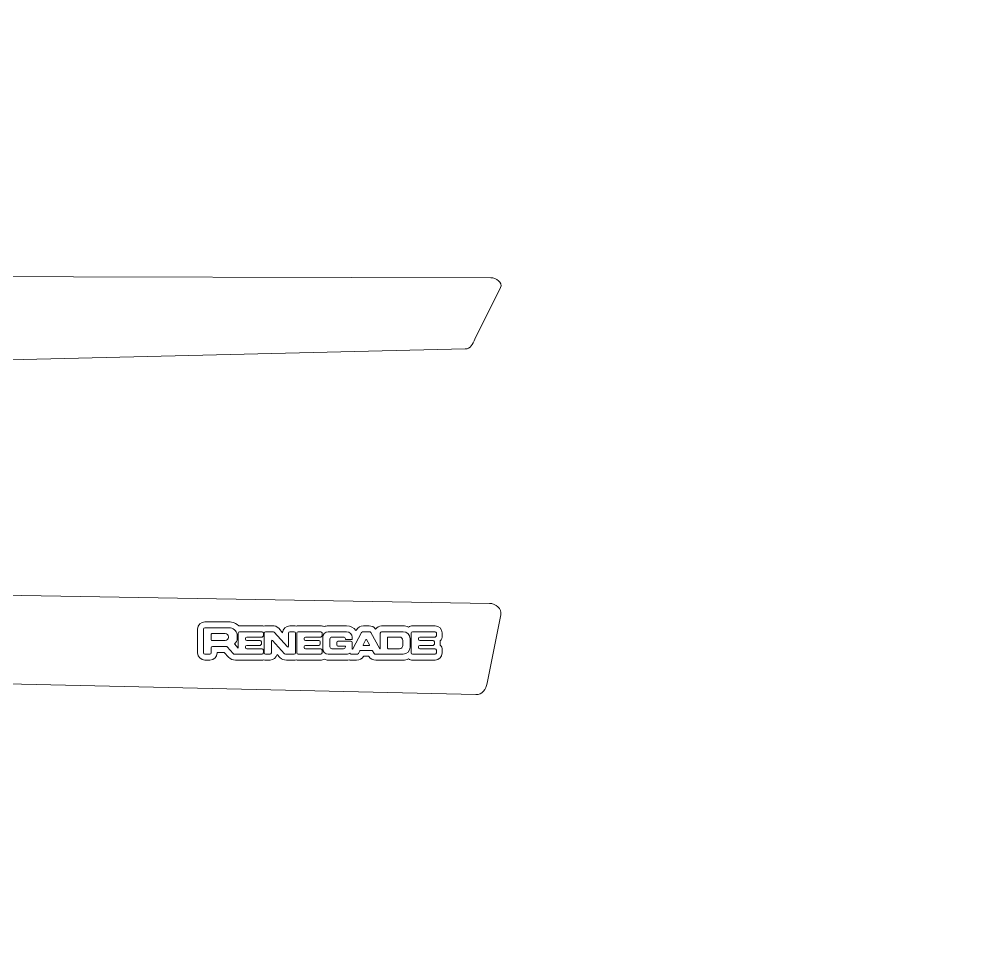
# Model space of a CAD drawing. Header units: centimetres. Extents: x -115 to 36, y 62 to 130.
# Drawn here: x -92.77 to -86.23, y 103.83 to 110.13 of the extents above; entities that cross this region are included whole.
import ezdxf

# ---------------------------------------------------------------- set-up
doc = ezdxf.new("R2010")
doc.units = ezdxf.units.CM
doc.header["$MEASUREMENT"] = 0
doc.layers.add('Camada 1', color=7, linetype='Continuous')

msp = doc.modelspace()

# ---------------------------------------------------------------- linework, layer by layer
at = {"layer": 'Camada 1', "lineweight": 9}
for points in [[(-114.586, 128.83106), (-114.586, 129.51825), (-114.02377, 130.08052), (-113.33658, 130.08052), (-113.33658, 130.08052), (-113.33658, 130.08052), (-79.60186, 130.08052), (-79.60186, 130.08052), (-79.60186, 130.08052), (-78.91467, 130.08052), (-78.3524, 129.51825), (-78.3524, 128.83106), (-78.3524, 128.83106), (-78.3524, 128.83106), (-78.3524, 76.35485), (-78.3524, 76.35485), (-78.3524, 76.35485), (-78.3524, 75.66762), (-78.91467, 75.1054), (-79.60186, 75.1054), (-79.60186, 75.1054), (-79.60186, 75.1054), (-113.33658, 75.1054), (-113.33658, 75.1054), (-113.33658, 75.1054), (-114.02377, 75.1054), (-114.586, 75.66762), (-114.586, 76.35485), (-114.586, 76.35485), (-114.586, 76.35485), (-114.586, 128.83106), (-114.586, 128.83106)], [(-93.39783, 107.80761), (-93.39783, 107.80761), (-89.73911, 107.89614), (-89.73911, 107.89614), (-89.73911, 107.89614), (-89.70274, 107.89702), (-89.68911, 107.92968), (-89.67297, 107.96228), (-89.67297, 107.96228), (-89.67297, 107.96228), (-89.49933, 108.31301), (-89.49933, 108.31301), (-89.49933, 108.31301), (-89.48319, 108.34561), (-89.52915, 108.37907), (-89.56547, 108.37915), (-89.56547, 108.37915), (-89.56547, 108.37915), (-93.34409, 108.38772), (-93.34409, 108.38772), (-93.34409, 108.38772), (-93.3804, 108.3878), (-93.40591, 108.35762), (-93.41023, 108.32158), (-93.41023, 108.32158), (-93.41023, 108.32158), (-93.46397, 107.87375), (-93.46397, 107.87375), (-93.46397, 107.87375), (-93.46829, 107.83771), (-93.4342, 107.80673), (-93.39783, 107.80761)], [(-96.05875, 106.27843), (-96.05875, 106.27843), (-89.57471, 106.16929), (-89.57471, 106.16929), (-89.57471, 106.16929), (-89.53203, 106.16858), (-89.48868, 106.13348), (-89.49704, 106.09162), (-89.49704, 106.09162), (-89.49704, 106.09162), (-89.58966, 105.62771), (-89.58966, 105.62771), (-89.58966, 105.62771), (-89.59802, 105.58586), (-89.62462, 105.54906), (-89.66733, 105.55004), (-89.66733, 105.55004), (-89.66733, 105.55004), (-96.0338, 105.69543), (-96.0338, 105.69543), (-96.0338, 105.69543), (-96.07651, 105.69641), (-96.10898, 105.73045), (-96.11147, 105.7731), (-96.11147, 105.7731), (-96.11147, 105.7731), (-96.13642, 106.20076), (-96.13642, 106.20076), (-96.13642, 106.20076), (-96.13891, 106.24341), (-96.1014, 106.27914), (-96.05875, 106.27843)]]:
    msp.add_open_spline(points, degree=3, knots=[0, 0, 0, 0, 0.1111111, 0.1111111, 0.1111111, 0.1111111, 0.2222222, 0.2222222, 0.2222222, 0.2222222, 0.3333333, 0.3333333, 0.3333333, 0.3333333, 0.4444444, 0.4444444, 0.4444444, 0.4444444, 0.5555556, 0.5555556, 0.5555556, 0.5555556, 0.6666667, 0.6666667, 0.6666667, 0.6666667, 0.7777778, 0.7777778, 0.7777778, 0.7777778, 1, 1, 1, 1], dxfattribs=at)
at = {"layer": 'Camada 1', "color": 140, "lineweight": 9}
for points, knots in [([(-90.12378, 106.00901), (-90.11607, 106.01415), (-90.10681, 106.01715), (-90.09685, 106.01715), (-90.09685, 106.01715), (-90.09685, 106.01715), (-89.94358, 106.01715), (-89.94358, 106.01715), (-89.94358, 106.01715), (-89.91674, 106.01715), (-89.89495, 105.99536), (-89.89495, 105.96852), (-89.89495, 105.96852), (-89.89495, 105.96852), (-89.89495, 105.94975), (-89.89495, 105.94975), (-89.89495, 105.94975), (-89.89495, 105.93644), (-89.90031, 105.92437), (-89.90898, 105.91559), (-89.90898, 105.91559), (-89.90864, 105.91326), (-89.90846, 105.91088), (-89.90846, 105.90846), (-89.90846, 105.90846), (-89.90846, 105.90846), (-89.90846, 105.8932), (-89.90846, 105.8932), (-89.90846, 105.8932), (-89.90846, 105.89093), (-89.90862, 105.8887), (-89.90892, 105.88651), (-89.90892, 105.88651), (-89.90028, 105.87773), (-89.89495, 105.86569), (-89.89495, 105.85241), (-89.89495, 105.85241), (-89.89495, 105.85241), (-89.89495, 105.83314), (-89.89495, 105.83314), (-89.89495, 105.83314), (-89.89495, 105.80629), (-89.91673, 105.78451), (-89.94358, 105.78451), (-89.94358, 105.78451), (-89.94358, 105.78451), (-90.09685, 105.78451), (-90.09685, 105.78451), (-90.09685, 105.78451), (-90.10681, 105.78451), (-90.11607, 105.78751), (-90.12378, 105.79265), (-90.12378, 105.79265), (-90.13502, 105.78743), (-90.14754, 105.78451), (-90.16074, 105.78451), (-90.16074, 105.78451), (-90.16074, 105.78451), (-90.34544, 105.78451), (-90.34544, 105.78451), (-90.34544, 105.78451), (-90.36498, 105.78451), (-90.38259, 105.79198), (-90.39235, 105.80993), (-90.39235, 105.80993), (-90.39235, 105.80993), (-90.3924, 105.81003), (-90.3924, 105.81003), (-90.3924, 105.81003), (-90.3924, 105.81003), (-90.42885, 105.81003), (-90.42885, 105.81003), (-90.42885, 105.81003), (-90.42885, 105.81003), (-90.4289, 105.80993), (-90.4289, 105.80993), (-90.4289, 105.80993), (-90.43869, 105.79193), (-90.45628, 105.78451), (-90.47588, 105.78451), (-90.47588, 105.78451), (-90.47588, 105.78451), (-90.51552, 105.78451), (-90.51552, 105.78451), (-90.51552, 105.78451), (-90.51975, 105.78451), (-90.52379, 105.78509), (-90.52758, 105.78617), (-90.52758, 105.78617), (-90.53282, 105.78507), (-90.53818, 105.78451), (-90.5436, 105.78451), (-90.5436, 105.78451), (-90.5436, 105.78451), (-90.66836, 105.78451), (-90.66836, 105.78451), (-90.66836, 105.78451), (-90.67847, 105.78451), (-90.68813, 105.78644), (-90.69699, 105.78994), (-90.69699, 105.78994), (-90.70368, 105.78647), (-90.71128, 105.78451), (-90.71934, 105.78451), (-90.71934, 105.78451), (-90.71934, 105.78451), (-90.87261, 105.78451), (-90.87261, 105.78451), (-90.87261, 105.78451), (-90.87713, 105.78451), (-90.88151, 105.78513), (-90.88567, 105.78628), (-90.88567, 105.78628), (-90.88984, 105.78513), (-90.89423, 105.78451), (-90.89877, 105.78451), (-90.89877, 105.78451), (-90.89877, 105.78451), (-90.95221, 105.78451), (-90.95221, 105.78451), (-90.95221, 105.78451), (-90.96969, 105.78451), (-90.9839, 105.78732), (-90.99635, 105.80137), (-90.99635, 105.80137), (-90.99635, 105.80137), (-91.01567, 105.82318), (-91.01567, 105.82318), (-91.01567, 105.82318), (-91.0204, 105.80109), (-91.04005, 105.78451), (-91.06355, 105.78451), (-91.06355, 105.78451), (-91.06355, 105.78451), (-91.09388, 105.78451), (-91.09388, 105.78451), (-91.09388, 105.78451), (-91.098, 105.78451), (-91.10199, 105.78502), (-91.10581, 105.78598), (-91.10581, 105.78598), (-91.10962, 105.78502), (-91.1136, 105.78451), (-91.1177, 105.78451), (-91.1177, 105.78451), (-91.1177, 105.78451), (-91.29794, 105.78451), (-91.29794, 105.78451), (-91.29794, 105.78451), (-91.31736, 105.78451), (-91.33147, 105.78892), (-91.34453, 105.80366), (-91.34453, 105.80366), (-91.34453, 105.80366), (-91.37411, 105.83705), (-91.37411, 105.83705), (-91.37411, 105.83705), (-91.37411, 105.83705), (-91.42265, 105.83705), (-91.42265, 105.83705), (-91.42265, 105.83705), (-91.42265, 105.83705), (-91.42265, 105.83312), (-91.42265, 105.83312), (-91.42265, 105.83312), (-91.42265, 105.80629), (-91.44443, 105.78451), (-91.47126, 105.78451), (-91.47126, 105.78451), (-91.47126, 105.78451), (-91.50634, 105.78451), (-91.50634, 105.78451), (-91.50634, 105.78451), (-91.53317, 105.78451), (-91.55495, 105.80629), (-91.55495, 105.83312), (-91.55495, 105.83312), (-91.55495, 105.83312), (-91.55495, 105.99531), (-91.55495, 105.99531), (-91.55495, 105.99531), (-91.55495, 106.02217), (-91.53313, 106.04397), (-91.5063, 106.04392), (-91.5063, 106.04392), (-91.45145, 106.04388), (-91.39659, 106.04399), (-91.34174, 106.04392), (-91.34174, 106.04392), (-91.33678, 106.04391), (-91.32977, 106.04338), (-91.32441, 106.04233), (-91.32441, 106.04233), (-91.30527, 106.03883), (-91.28831, 106.02976), (-91.27508, 106.01698), (-91.27508, 106.01698), (-91.27373, 106.01709), (-91.27235, 106.01715), (-91.27097, 106.01715), (-91.27097, 106.01715), (-91.27097, 106.01715), (-91.1177, 106.01715), (-91.1177, 106.01715), (-91.1177, 106.01715), (-91.11361, 106.01715), (-91.10963, 106.01664), (-91.10583, 106.01569), (-91.10583, 106.01569), (-91.102, 106.01665), (-91.09799, 106.01716), (-91.09386, 106.01716), (-91.09386, 106.01716), (-91.09386, 106.01716), (-91.04888, 106.01715), (-91.04888, 106.01715), (-91.04888, 106.01715), (-91.03118, 106.01715), (-91.01744, 106.01454), (-91.00485, 106.00033), (-91.00485, 106.00033), (-91.00485, 106.00033), (-90.97804, 105.97006), (-90.97804, 105.97006), (-90.97804, 105.97006), (-90.97706, 105.99623), (-90.9555, 106.01717), (-90.9291, 106.01717), (-90.9291, 106.01717), (-90.9291, 106.01717), (-90.89877, 106.01717), (-90.89877, 106.01717), (-90.89877, 106.01717), (-90.89422, 106.01717), (-90.88981, 106.01655), (-90.88563, 106.01538), (-90.88563, 106.01538), (-90.88149, 106.01654), (-90.87712, 106.01715), (-90.87261, 106.01715), (-90.87261, 106.01715), (-90.87261, 106.01715), (-90.71934, 106.01715), (-90.71934, 106.01715), (-90.71934, 106.01715), (-90.71128, 106.01715), (-90.70368, 106.01519), (-90.69699, 106.01171), (-90.69699, 106.01171), (-90.68813, 106.01522), (-90.67847, 106.01715), (-90.66836, 106.01715), (-90.66836, 106.01715), (-90.66836, 106.01715), (-90.5436, 106.01715), (-90.5436, 106.01715), (-90.5436, 106.01715), (-90.51764, 106.01715), (-90.49464, 106.00443), (-90.4805, 105.98488), (-90.4805, 105.98488), (-90.4805, 105.98488), (-90.4775, 105.9904), (-90.4775, 105.9904), (-90.4775, 105.9904), (-90.46809, 106.00773), (-90.4492, 106.01715), (-90.4299, 106.01715), (-90.4299, 106.01715), (-90.4299, 106.01715), (-90.39131, 106.01715), (-90.39131, 106.01715), (-90.39131, 106.01715), (-90.37416, 106.01715), (-90.35716, 106.00921), (-90.34699, 105.99539), (-90.34699, 105.99539), (-90.3382, 106.00851), (-90.32324, 106.01715), (-90.30628, 106.01715), (-90.30628, 106.01715), (-90.30628, 106.01715), (-90.16074, 106.01715), (-90.16074, 106.01715), (-90.16074, 106.01715), (-90.14754, 106.01715), (-90.13502, 106.01423), (-90.12378, 106.00901)], [0, 0, 0, 0, 0.0136986, 0.0136986, 0.0136986, 0.0136986, 0.0273973, 0.0273973, 0.0273973, 0.0273973, 0.0410959, 0.0410959, 0.0410959, 0.0410959, 0.0547945, 0.0547945, 0.0547945, 0.0547945, 0.0684932, 0.0684932, 0.0684932, 0.0684932, 0.0821918, 0.0821918, 0.0821918, 0.0821918, 0.0958904, 0.0958904, 0.0958904, 0.0958904, 0.109589, 0.109589, 0.109589, 0.109589, 0.1232877, 0.1232877, 0.1232877, 0.1232877, 0.1369863, 0.1369863, 0.1369863, 0.1369863, 0.1506849, 0.1506849, 0.1506849, 0.1506849, 0.1643836, 0.1643836, 0.1643836, 0.1643836, 0.1780822, 0.1780822, 0.1780822, 0.1780822, 0.1917808, 0.1917808, 0.1917808, 0.1917808, 0.2054795, 0.2054795, 0.2054795, 0.2054795, 0.2191781, 0.2191781, 0.2191781, 0.2191781, 0.2328767, 0.2328767, 0.2328767, 0.2328767, 0.2465753, 0.2465753, 0.2465753, 0.2465753, 0.260274, 0.260274, 0.260274, 0.260274, 0.2739726, 0.2739726, 0.2739726, 0.2739726, 0.2876712, 0.2876712, 0.2876712, 0.2876712, 0.3013699, 0.3013699, 0.3013699, 0.3013699, 0.3150685, 0.3150685, 0.3150685, 0.3150685, 0.3287671, 0.3287671, 0.3287671, 0.3287671, 0.3424658, 0.3424658, 0.3424658, 0.3424658, 0.3561644, 0.3561644, 0.3561644, 0.3561644, 0.369863, 0.369863, 0.369863, 0.369863, 0.3835616, 0.3835616, 0.3835616, 0.3835616, 0.3972603, 0.3972603, 0.3972603, 0.3972603, 0.4109589, 0.4109589, 0.4109589, 0.4109589, 0.4246575, 0.4246575, 0.4246575, 0.4246575, 0.4383562, 0.4383562, 0.4383562, 0.4383562, 0.4520548, 0.4520548, 0.4520548, 0.4520548, 0.4657534, 0.4657534, 0.4657534, 0.4657534, 0.4794521, 0.4794521, 0.4794521, 0.4794521, 0.4931507, 0.4931507, 0.4931507, 0.4931507, 0.5068493, 0.5068493, 0.5068493, 0.5068493, 0.5205479, 0.5205479, 0.5205479, 0.5205479, 0.5342466, 0.5342466, 0.5342466, 0.5342466, 0.5479452, 0.5479452, 0.5479452, 0.5479452, 0.5616438, 0.5616438, 0.5616438, 0.5616438, 0.5753425, 0.5753425, 0.5753425, 0.5753425, 0.5890411, 0.5890411, 0.5890411, 0.5890411, 0.6027397, 0.6027397, 0.6027397, 0.6027397, 0.6164384, 0.6164384, 0.6164384, 0.6164384, 0.630137, 0.630137, 0.630137, 0.630137, 0.6438356, 0.6438356, 0.6438356, 0.6438356, 0.6575342, 0.6575342, 0.6575342, 0.6575342, 0.6712329, 0.6712329, 0.6712329, 0.6712329, 0.6849315, 0.6849315, 0.6849315, 0.6849315, 0.6986301, 0.6986301, 0.6986301, 0.6986301, 0.7123288, 0.7123288, 0.7123288, 0.7123288, 0.7260274, 0.7260274, 0.7260274, 0.7260274, 0.739726, 0.739726, 0.739726, 0.739726, 0.7534247, 0.7534247, 0.7534247, 0.7534247, 0.7671233, 0.7671233, 0.7671233, 0.7671233, 0.7808219, 0.7808219, 0.7808219, 0.7808219, 0.7945205, 0.7945205, 0.7945205, 0.7945205, 0.8082192, 0.8082192, 0.8082192, 0.8082192, 0.8219178, 0.8219178, 0.8219178, 0.8219178, 0.8356164, 0.8356164, 0.8356164, 0.8356164, 0.8493151, 0.8493151, 0.8493151, 0.8493151, 0.8630137, 0.8630137, 0.8630137, 0.8630137, 0.8767123, 0.8767123, 0.8767123, 0.8767123, 0.890411, 0.890411, 0.890411, 0.890411, 0.9041096, 0.9041096, 0.9041096, 0.9041096, 0.9178082, 0.9178082, 0.9178082, 0.9178082, 0.9315068, 0.9315068, 0.9315068, 0.9315068, 0.9452055, 0.9452055, 0.9452055, 0.9452055, 0.9589041, 0.9589041, 0.9589041, 0.9589041, 0.9726027, 0.9726027, 0.9726027, 0.9726027, 1, 1, 1, 1]), ([(-91.22211, 105.94112), (-91.22211, 105.94112), (-91.1177, 105.94112), (-91.1177, 105.94112), (-91.1177, 105.94112), (-91.11294, 105.94112), (-91.10907, 105.94498), (-91.10907, 105.94975), (-91.10907, 105.94975), (-91.10907, 105.94975), (-91.10907, 105.96852), (-91.10907, 105.96852), (-91.10907, 105.96852), (-91.10907, 105.97328), (-91.11294, 105.97715), (-91.1177, 105.97715), (-91.1177, 105.97715), (-91.1177, 105.97715), (-91.27097, 105.97715), (-91.27097, 105.97715), (-91.27097, 105.97715), (-91.27574, 105.97715), (-91.27961, 105.97328), (-91.27961, 105.96852), (-91.27961, 105.96852), (-91.27961, 105.96852), (-91.27961, 105.86511), (-91.27961, 105.86511), (-91.27961, 105.86511), (-91.27961, 105.86511), (-91.30594, 105.89484), (-91.30594, 105.89484), (-91.30594, 105.89484), (-91.29462, 105.89924), (-91.28574, 105.91816), (-91.28574, 105.92974), (-91.28574, 105.92974), (-91.28574, 105.92974), (-91.28573, 105.94787), (-91.28573, 105.94787), (-91.28573, 105.94787), (-91.28573, 105.97545), (-91.30566, 105.99837), (-91.3319, 106.00304), (-91.3319, 106.00304), (-91.3319, 106.00304), (-91.33781, 106.00392), (-91.34179, 106.00392), (-91.34179, 106.00392), (-91.34577, 106.00393), (-91.50634, 106.00392), (-91.50634, 106.00392), (-91.50634, 106.00392), (-91.51109, 106.00393), (-91.51495, 106.00007), (-91.51495, 105.99531), (-91.51495, 105.99531), (-91.51495, 105.99531), (-91.51495, 105.83312), (-91.51495, 105.83312), (-91.51495, 105.83312), (-91.51495, 105.82836), (-91.51109, 105.82451), (-91.50634, 105.82451), (-91.50634, 105.82451), (-91.50634, 105.82451), (-91.47126, 105.82451), (-91.47126, 105.82451), (-91.47126, 105.82451), (-91.46651, 105.82451), (-91.46265, 105.82836), (-91.46265, 105.83312), (-91.46265, 105.83312), (-91.46265, 105.83312), (-91.46265, 105.86844), (-91.46265, 105.86844), (-91.46265, 105.86844), (-91.46265, 105.87319), (-91.45879, 105.87705), (-91.45404, 105.87705), (-91.45404, 105.87705), (-91.45404, 105.87705), (-91.35999, 105.87705), (-91.35999, 105.87705), (-91.35999, 105.87705), (-91.35752, 105.87705), (-91.35518, 105.87599), (-91.35354, 105.87415), (-91.35354, 105.87415), (-91.35354, 105.87415), (-91.31459, 105.83019), (-91.31459, 105.83019), (-91.31459, 105.83019), (-91.31093, 105.82605), (-91.30882, 105.82451), (-91.29794, 105.82451), (-91.29794, 105.82451), (-91.29794, 105.82451), (-91.1177, 105.82451), (-91.1177, 105.82451), (-91.1177, 105.82451), (-91.11294, 105.82451), (-91.10907, 105.82837), (-91.10907, 105.83314), (-91.10907, 105.83314), (-91.10907, 105.83314), (-91.10907, 105.85241), (-91.10907, 105.85241), (-91.10907, 105.85241), (-91.10907, 105.85718), (-91.11294, 105.86104), (-91.1177, 105.86104), (-91.1177, 105.86104), (-91.1177, 105.86104), (-91.22211, 105.86104), (-91.22211, 105.86104), (-91.22211, 105.86104), (-91.22688, 105.86104), (-91.23075, 105.86491), (-91.23075, 105.86967), (-91.23075, 105.86967), (-91.23075, 105.86967), (-91.23075, 105.87593), (-91.23075, 105.87593), (-91.23075, 105.87593), (-91.23075, 105.8807), (-91.22688, 105.88456), (-91.22211, 105.88456), (-91.22211, 105.88456), (-91.22211, 105.88456), (-91.13122, 105.88456), (-91.13122, 105.88456), (-91.13122, 105.88456), (-91.12645, 105.88456), (-91.12258, 105.88843), (-91.12258, 105.8932), (-91.12258, 105.8932), (-91.12258, 105.8932), (-91.12258, 105.90846), (-91.12258, 105.90846), (-91.12258, 105.90846), (-91.12258, 105.91323), (-91.12645, 105.91709), (-91.13122, 105.91709), (-91.13122, 105.91709), (-91.13122, 105.91709), (-91.22211, 105.91709), (-91.22211, 105.91709), (-91.22211, 105.91709), (-91.22688, 105.91709), (-91.23075, 105.92096), (-91.23075, 105.92573), (-91.23075, 105.92573), (-91.23075, 105.92573), (-91.23075, 105.93248), (-91.23075, 105.93248), (-91.23075, 105.93248), (-91.23075, 105.93725), (-91.22688, 105.94112), (-91.22211, 105.94112)], [0, 0, 0, 0, 0.0243902, 0.0243902, 0.0243902, 0.0243902, 0.0487805, 0.0487805, 0.0487805, 0.0487805, 0.0731707, 0.0731707, 0.0731707, 0.0731707, 0.097561, 0.097561, 0.097561, 0.097561, 0.1219512, 0.1219512, 0.1219512, 0.1219512, 0.1463415, 0.1463415, 0.1463415, 0.1463415, 0.1707317, 0.1707317, 0.1707317, 0.1707317, 0.195122, 0.195122, 0.195122, 0.195122, 0.2195122, 0.2195122, 0.2195122, 0.2195122, 0.2439024, 0.2439024, 0.2439024, 0.2439024, 0.2682927, 0.2682927, 0.2682927, 0.2682927, 0.2926829, 0.2926829, 0.2926829, 0.2926829, 0.3170732, 0.3170732, 0.3170732, 0.3170732, 0.3414634, 0.3414634, 0.3414634, 0.3414634, 0.3658537, 0.3658537, 0.3658537, 0.3658537, 0.3902439, 0.3902439, 0.3902439, 0.3902439, 0.4146341, 0.4146341, 0.4146341, 0.4146341, 0.4390244, 0.4390244, 0.4390244, 0.4390244, 0.4634146, 0.4634146, 0.4634146, 0.4634146, 0.4878049, 0.4878049, 0.4878049, 0.4878049, 0.5121951, 0.5121951, 0.5121951, 0.5121951, 0.5365854, 0.5365854, 0.5365854, 0.5365854, 0.5609756, 0.5609756, 0.5609756, 0.5609756, 0.5853659, 0.5853659, 0.5853659, 0.5853659, 0.6097561, 0.6097561, 0.6097561, 0.6097561, 0.6341463, 0.6341463, 0.6341463, 0.6341463, 0.6585366, 0.6585366, 0.6585366, 0.6585366, 0.6829268, 0.6829268, 0.6829268, 0.6829268, 0.7073171, 0.7073171, 0.7073171, 0.7073171, 0.7317073, 0.7317073, 0.7317073, 0.7317073, 0.7560976, 0.7560976, 0.7560976, 0.7560976, 0.7804878, 0.7804878, 0.7804878, 0.7804878, 0.804878, 0.804878, 0.804878, 0.804878, 0.8292683, 0.8292683, 0.8292683, 0.8292683, 0.8536585, 0.8536585, 0.8536585, 0.8536585, 0.8780488, 0.8780488, 0.8780488, 0.8780488, 0.902439, 0.902439, 0.902439, 0.902439, 0.9268293, 0.9268293, 0.9268293, 0.9268293, 0.9512195, 0.9512195, 0.9512195, 0.9512195, 1, 1, 1, 1]), ([(-91.34604, 105.93883), (-91.34604, 105.92683), (-91.35578, 105.91709), (-91.36778, 105.91709), (-91.36778, 105.91709), (-91.36778, 105.91709), (-91.37282, 105.91709), (-91.37282, 105.91709), (-91.37282, 105.91709), (-91.37282, 105.91709), (-91.45799, 105.91709), (-91.45799, 105.91709), (-91.45799, 105.91709), (-91.46056, 105.91709), (-91.46265, 105.91918), (-91.46265, 105.92175), (-91.46265, 105.92175), (-91.46265, 105.92175), (-91.46265, 105.95966), (-91.46265, 105.95966), (-91.46265, 105.95966), (-91.46265, 105.96224), (-91.46056, 105.96432), (-91.45799, 105.96432), (-91.45799, 105.96432), (-91.45799, 105.96432), (-91.37282, 105.96432), (-91.37282, 105.96432), (-91.37282, 105.96432), (-91.37282, 105.96432), (-91.36778, 105.96432), (-91.36778, 105.96432), (-91.36778, 105.96432), (-91.35578, 105.96432), (-91.34604, 105.95459), (-91.34604, 105.94259), (-91.34604, 105.94259), (-91.34604, 105.94259), (-91.34604, 105.93883), (-91.34604, 105.93883)], [0, 0, 0, 0, 0.0909091, 0.0909091, 0.0909091, 0.0909091, 0.1818182, 0.1818182, 0.1818182, 0.1818182, 0.2727273, 0.2727273, 0.2727273, 0.2727273, 0.3636364, 0.3636364, 0.3636364, 0.3636364, 0.4545455, 0.4545455, 0.4545455, 0.4545455, 0.5454545, 0.5454545, 0.5454545, 0.5454545, 0.6363636, 0.6363636, 0.6363636, 0.6363636, 0.7272727, 0.7272727, 0.7272727, 0.7272727, 0.8181818, 0.8181818, 0.8181818, 0.8181818, 1, 1, 1, 1]), ([(-90.93807, 105.9682), (-90.93807, 105.9682), (-90.93807, 105.87676), (-90.93807, 105.87676), (-90.93807, 105.87676), (-90.93807, 105.87253), (-90.9433, 105.87054), (-90.94611, 105.87371), (-90.94611, 105.87371), (-90.94611, 105.87371), (-91.03479, 105.9738), (-91.03479, 105.9738), (-91.03479, 105.9738), (-91.03845, 105.97793), (-91.04339, 105.97715), (-91.04889, 105.97715), (-91.04889, 105.97715), (-91.04889, 105.97715), (-91.09387, 105.97716), (-91.09387, 105.97716), (-91.09387, 105.97716), (-91.09883, 105.97717), (-91.10285, 105.97315), (-91.10285, 105.96819), (-91.10285, 105.96819), (-91.10285, 105.96819), (-91.10285, 105.83348), (-91.10285, 105.83348), (-91.10285, 105.83348), (-91.10285, 105.82852), (-91.09883, 105.82451), (-91.09388, 105.82451), (-91.09388, 105.82451), (-91.09388, 105.82451), (-91.06355, 105.82451), (-91.06355, 105.82451), (-91.06355, 105.82451), (-91.0586, 105.82451), (-91.05458, 105.82852), (-91.05458, 105.83348), (-91.05458, 105.83348), (-91.05458, 105.83348), (-91.05458, 105.91529), (-91.05458, 105.91529), (-91.05458, 105.91529), (-91.05458, 105.91953), (-91.04935, 105.92151), (-91.04654, 105.91834), (-91.04654, 105.91834), (-91.04654, 105.91834), (-90.96641, 105.8279), (-90.96641, 105.8279), (-90.96641, 105.8279), (-90.96275, 105.82377), (-90.95677, 105.82451), (-90.95221, 105.82451), (-90.95221, 105.82451), (-90.95221, 105.82451), (-90.89877, 105.82451), (-90.89877, 105.82451), (-90.89877, 105.82451), (-90.89382, 105.82451), (-90.8898, 105.82852), (-90.8898, 105.83348), (-90.8898, 105.83348), (-90.8898, 105.83348), (-90.8898, 105.9682), (-90.8898, 105.9682), (-90.8898, 105.9682), (-90.8898, 105.97315), (-90.89382, 105.97717), (-90.89877, 105.97717), (-90.89877, 105.97717), (-90.89877, 105.97717), (-90.9291, 105.97717), (-90.9291, 105.97717), (-90.9291, 105.97717), (-90.93405, 105.97717), (-90.93807, 105.97315), (-90.93807, 105.9682)], [0, 0, 0, 0, 0.047619, 0.047619, 0.047619, 0.047619, 0.0952381, 0.0952381, 0.0952381, 0.0952381, 0.1428571, 0.1428571, 0.1428571, 0.1428571, 0.1904762, 0.1904762, 0.1904762, 0.1904762, 0.2380952, 0.2380952, 0.2380952, 0.2380952, 0.2857143, 0.2857143, 0.2857143, 0.2857143, 0.3333333, 0.3333333, 0.3333333, 0.3333333, 0.3809524, 0.3809524, 0.3809524, 0.3809524, 0.4285714, 0.4285714, 0.4285714, 0.4285714, 0.4761905, 0.4761905, 0.4761905, 0.4761905, 0.5238095, 0.5238095, 0.5238095, 0.5238095, 0.5714286, 0.5714286, 0.5714286, 0.5714286, 0.6190476, 0.6190476, 0.6190476, 0.6190476, 0.6666667, 0.6666667, 0.6666667, 0.6666667, 0.7142857, 0.7142857, 0.7142857, 0.7142857, 0.7619048, 0.7619048, 0.7619048, 0.7619048, 0.8095238, 0.8095238, 0.8095238, 0.8095238, 0.8571429, 0.8571429, 0.8571429, 0.8571429, 0.9047619, 0.9047619, 0.9047619, 0.9047619, 1, 1, 1, 1]), ([(-90.71071, 105.94975), (-90.71071, 105.94975), (-90.71071, 105.96852), (-90.71071, 105.96852), (-90.71071, 105.96852), (-90.71071, 105.97328), (-90.71457, 105.97715), (-90.71934, 105.97715), (-90.71934, 105.97715), (-90.71934, 105.97715), (-90.87261, 105.97715), (-90.87261, 105.97715), (-90.87261, 105.97715), (-90.87738, 105.97715), (-90.88124, 105.97328), (-90.88124, 105.96852), (-90.88124, 105.96852), (-90.88124, 105.96852), (-90.88124, 105.83314), (-90.88124, 105.83314), (-90.88124, 105.83314), (-90.88124, 105.82837), (-90.87738, 105.82451), (-90.87261, 105.82451), (-90.87261, 105.82451), (-90.87261, 105.82451), (-90.71934, 105.82451), (-90.71934, 105.82451), (-90.71934, 105.82451), (-90.71457, 105.82451), (-90.71071, 105.82837), (-90.71071, 105.83314), (-90.71071, 105.83314), (-90.71071, 105.83314), (-90.71071, 105.85241), (-90.71071, 105.85241), (-90.71071, 105.85241), (-90.71071, 105.85718), (-90.71457, 105.86104), (-90.71934, 105.86104), (-90.71934, 105.86104), (-90.71934, 105.86104), (-90.82375, 105.86104), (-90.82375, 105.86104), (-90.82375, 105.86104), (-90.82852, 105.86104), (-90.83238, 105.86491), (-90.83238, 105.86967), (-90.83238, 105.86967), (-90.83238, 105.86967), (-90.83238, 105.87593), (-90.83238, 105.87593), (-90.83238, 105.87593), (-90.83238, 105.8807), (-90.82852, 105.88456), (-90.82375, 105.88456), (-90.82375, 105.88456), (-90.82375, 105.88456), (-90.73285, 105.88456), (-90.73285, 105.88456), (-90.73285, 105.88456), (-90.72808, 105.88456), (-90.72422, 105.88843), (-90.72422, 105.8932), (-90.72422, 105.8932), (-90.72422, 105.8932), (-90.72422, 105.90846), (-90.72422, 105.90846), (-90.72422, 105.90846), (-90.72422, 105.91323), (-90.72808, 105.91709), (-90.73285, 105.91709), (-90.73285, 105.91709), (-90.73285, 105.91709), (-90.82375, 105.91709), (-90.82375, 105.91709), (-90.82375, 105.91709), (-90.82852, 105.91709), (-90.83238, 105.92096), (-90.83238, 105.92573), (-90.83238, 105.92573), (-90.83238, 105.92573), (-90.83238, 105.93248), (-90.83238, 105.93248), (-90.83238, 105.93248), (-90.83238, 105.93725), (-90.82852, 105.94112), (-90.82375, 105.94112), (-90.82375, 105.94112), (-90.82375, 105.94112), (-90.71934, 105.94112), (-90.71934, 105.94112), (-90.71934, 105.94112), (-90.71457, 105.94112), (-90.71071, 105.94498), (-90.71071, 105.94975)], [0, 0, 0, 0, 0.04, 0.04, 0.04, 0.04, 0.08, 0.08, 0.08, 0.08, 0.12, 0.12, 0.12, 0.12, 0.16, 0.16, 0.16, 0.16, 0.2, 0.2, 0.2, 0.2, 0.24, 0.24, 0.24, 0.24, 0.28, 0.28, 0.28, 0.28, 0.32, 0.32, 0.32, 0.32, 0.36, 0.36, 0.36, 0.36, 0.4, 0.4, 0.4, 0.4, 0.44, 0.44, 0.44, 0.44, 0.48, 0.48, 0.48, 0.48, 0.52, 0.52, 0.52, 0.52, 0.56, 0.56, 0.56, 0.56, 0.6, 0.6, 0.6, 0.6, 0.64, 0.64, 0.64, 0.64, 0.68, 0.68, 0.68, 0.68, 0.72, 0.72, 0.72, 0.72, 0.76, 0.76, 0.76, 0.76, 0.8, 0.8, 0.8, 0.8, 0.84, 0.84, 0.84, 0.84, 0.88, 0.88, 0.88, 0.88, 0.92, 0.92, 0.92, 0.92, 1, 1, 1, 1]), ([(-90.16074, 105.97715), (-90.16074, 105.97715), (-90.30628, 105.97715), (-90.30628, 105.97715), (-90.30628, 105.97715), (-90.31123, 105.97715), (-90.31524, 105.97314), (-90.31524, 105.96819), (-90.31524, 105.96819), (-90.31524, 105.96819), (-90.31524, 105.86194), (-90.31524, 105.86194), (-90.31524, 105.86194), (-90.31524, 105.85991), (-90.31795, 105.85922), (-90.31892, 105.861), (-90.31892, 105.861), (-90.31892, 105.861), (-90.37858, 105.9707), (-90.37858, 105.9707), (-90.37858, 105.9707), (-90.38086, 105.97491), (-90.3867, 105.97715), (-90.39131, 105.97715), (-90.39131, 105.97715), (-90.39131, 105.97715), (-90.4299, 105.97715), (-90.4299, 105.97715), (-90.4299, 105.97715), (-90.43423, 105.97715), (-90.44006, 105.97551), (-90.44235, 105.97131), (-90.44235, 105.97131), (-90.44235, 105.97131), (-90.50271, 105.86019), (-90.50271, 105.86019), (-90.50271, 105.86019), (-90.50353, 105.85867), (-90.50585, 105.85929), (-90.50579, 105.86101), (-90.50579, 105.86101), (-90.50577, 105.86145), (-90.50576, 105.8619), (-90.50576, 105.86234), (-90.50576, 105.86234), (-90.50576, 105.86234), (-90.50576, 105.90364), (-90.50576, 105.90364), (-90.50576, 105.90364), (-90.50576, 105.90845), (-90.50966, 105.91234), (-90.51446, 105.91234), (-90.51446, 105.91234), (-90.51446, 105.91234), (-90.60254, 105.91234), (-90.60254, 105.91234), (-90.60254, 105.91234), (-90.60727, 105.91234), (-90.61111, 105.9085), (-90.61111, 105.90377), (-90.61111, 105.90377), (-90.61111, 105.90377), (-90.61111, 105.88838), (-90.61111, 105.88838), (-90.61111, 105.88838), (-90.61111, 105.88365), (-90.60727, 105.87981), (-90.60254, 105.87981), (-90.60254, 105.87981), (-90.60254, 105.87981), (-90.55578, 105.87981), (-90.55578, 105.87981), (-90.55578, 105.87981), (-90.55358, 105.87981), (-90.55181, 105.87803), (-90.55181, 105.87584), (-90.55181, 105.87584), (-90.55181, 105.87584), (-90.5518, 105.87412), (-90.5518, 105.87412), (-90.5518, 105.87412), (-90.5518, 105.86703), (-90.55755, 105.86129), (-90.56463, 105.86129), (-90.56463, 105.86129), (-90.56463, 105.86129), (-90.64395, 105.86129), (-90.64395, 105.86129), (-90.64395, 105.86129), (-90.65135, 105.86129), (-90.65734, 105.86728), (-90.65734, 105.87468), (-90.65734, 105.87468), (-90.65734, 105.87468), (-90.65734, 105.92726), (-90.65734, 105.92726), (-90.65734, 105.92726), (-90.65734, 105.93464), (-90.65136, 105.94062), (-90.64399, 105.94062), (-90.64399, 105.94062), (-90.64399, 105.94062), (-90.56479, 105.94062), (-90.56479, 105.94062), (-90.56479, 105.94062), (-90.55765, 105.94062), (-90.55187, 105.93486), (-90.55181, 105.92775), (-90.55181, 105.92775), (-90.55179, 105.92534), (-90.54995, 105.92335), (-90.54755, 105.92335), (-90.54755, 105.92335), (-90.54755, 105.92335), (-90.51033, 105.92335), (-90.51033, 105.92335), (-90.51033, 105.92335), (-90.50781, 105.92335), (-90.50576, 105.92539), (-90.50576, 105.92792), (-90.50576, 105.92792), (-90.50576, 105.92792), (-90.50576, 105.93931), (-90.50576, 105.93931), (-90.50576, 105.93931), (-90.50576, 105.96021), (-90.5227, 105.97715), (-90.5436, 105.97715), (-90.5436, 105.97715), (-90.5436, 105.97715), (-90.66836, 105.97715), (-90.66836, 105.97715), (-90.66836, 105.97715), (-90.68926, 105.97715), (-90.7062, 105.96021), (-90.7062, 105.93931), (-90.7062, 105.93931), (-90.7062, 105.93931), (-90.7062, 105.86234), (-90.7062, 105.86234), (-90.7062, 105.86234), (-90.7062, 105.84144), (-90.68926, 105.82451), (-90.66836, 105.82451), (-90.66836, 105.82451), (-90.66836, 105.82451), (-90.5436, 105.82451), (-90.5436, 105.82451), (-90.5436, 105.82451), (-90.53512, 105.82451), (-90.52729, 105.8273), (-90.52098, 105.83202), (-90.52098, 105.83202), (-90.5198, 105.8329), (-90.51825, 105.83157), (-90.51896, 105.83028), (-90.51896, 105.83028), (-90.52037, 105.82767), (-90.51849, 105.82451), (-90.51552, 105.82451), (-90.51552, 105.82451), (-90.51552, 105.82451), (-90.47588, 105.82451), (-90.47588, 105.82451), (-90.47588, 105.82451), (-90.47137, 105.82451), (-90.46634, 105.82482), (-90.46405, 105.82903), (-90.46405, 105.82903), (-90.46405, 105.82903), (-90.45392, 105.84767), (-90.45392, 105.84767), (-90.45392, 105.84767), (-90.45313, 105.84912), (-90.45161, 105.85003), (-90.44995, 105.85003), (-90.44995, 105.85003), (-90.44995, 105.85003), (-90.3713, 105.85003), (-90.3713, 105.85003), (-90.3713, 105.85003), (-90.36964, 105.85003), (-90.36812, 105.84912), (-90.36733, 105.84767), (-90.36733, 105.84767), (-90.36733, 105.84767), (-90.3572, 105.82903), (-90.3572, 105.82903), (-90.3572, 105.82903), (-90.35492, 105.82482), (-90.34981, 105.82451), (-90.34544, 105.82451), (-90.34544, 105.82451), (-90.34544, 105.82451), (-90.16074, 105.82451), (-90.16074, 105.82451), (-90.16074, 105.82451), (-90.13437, 105.82451), (-90.11299, 105.84588), (-90.11299, 105.87225), (-90.11299, 105.87225), (-90.11299, 105.87225), (-90.11299, 105.9294), (-90.11299, 105.9294), (-90.11299, 105.9294), (-90.11299, 105.95577), (-90.13437, 105.97715), (-90.16074, 105.97715)], [0, 0, 0, 0, 0.0188679, 0.0188679, 0.0188679, 0.0188679, 0.0377358, 0.0377358, 0.0377358, 0.0377358, 0.0566038, 0.0566038, 0.0566038, 0.0566038, 0.0754717, 0.0754717, 0.0754717, 0.0754717, 0.0943396, 0.0943396, 0.0943396, 0.0943396, 0.1132075, 0.1132075, 0.1132075, 0.1132075, 0.1320755, 0.1320755, 0.1320755, 0.1320755, 0.1509434, 0.1509434, 0.1509434, 0.1509434, 0.1698113, 0.1698113, 0.1698113, 0.1698113, 0.1886792, 0.1886792, 0.1886792, 0.1886792, 0.2075472, 0.2075472, 0.2075472, 0.2075472, 0.2264151, 0.2264151, 0.2264151, 0.2264151, 0.245283, 0.245283, 0.245283, 0.245283, 0.2641509, 0.2641509, 0.2641509, 0.2641509, 0.2830189, 0.2830189, 0.2830189, 0.2830189, 0.3018868, 0.3018868, 0.3018868, 0.3018868, 0.3207547, 0.3207547, 0.3207547, 0.3207547, 0.3396226, 0.3396226, 0.3396226, 0.3396226, 0.3584906, 0.3584906, 0.3584906, 0.3584906, 0.3773585, 0.3773585, 0.3773585, 0.3773585, 0.3962264, 0.3962264, 0.3962264, 0.3962264, 0.4150943, 0.4150943, 0.4150943, 0.4150943, 0.4339623, 0.4339623, 0.4339623, 0.4339623, 0.4528302, 0.4528302, 0.4528302, 0.4528302, 0.4716981, 0.4716981, 0.4716981, 0.4716981, 0.490566, 0.490566, 0.490566, 0.490566, 0.509434, 0.509434, 0.509434, 0.509434, 0.5283019, 0.5283019, 0.5283019, 0.5283019, 0.5471698, 0.5471698, 0.5471698, 0.5471698, 0.5660377, 0.5660377, 0.5660377, 0.5660377, 0.5849057, 0.5849057, 0.5849057, 0.5849057, 0.6037736, 0.6037736, 0.6037736, 0.6037736, 0.6226415, 0.6226415, 0.6226415, 0.6226415, 0.6415094, 0.6415094, 0.6415094, 0.6415094, 0.6603774, 0.6603774, 0.6603774, 0.6603774, 0.6792453, 0.6792453, 0.6792453, 0.6792453, 0.6981132, 0.6981132, 0.6981132, 0.6981132, 0.7169811, 0.7169811, 0.7169811, 0.7169811, 0.7358491, 0.7358491, 0.7358491, 0.7358491, 0.754717, 0.754717, 0.754717, 0.754717, 0.7735849, 0.7735849, 0.7735849, 0.7735849, 0.7924528, 0.7924528, 0.7924528, 0.7924528, 0.8113208, 0.8113208, 0.8113208, 0.8113208, 0.8301887, 0.8301887, 0.8301887, 0.8301887, 0.8490566, 0.8490566, 0.8490566, 0.8490566, 0.8679245, 0.8679245, 0.8679245, 0.8679245, 0.8867925, 0.8867925, 0.8867925, 0.8867925, 0.9056604, 0.9056604, 0.9056604, 0.9056604, 0.9245283, 0.9245283, 0.9245283, 0.9245283, 0.9433962, 0.9433962, 0.9433962, 0.9433962, 0.9622642, 0.9622642, 0.9622642, 0.9622642, 1, 1, 1, 1]), ([(-90.16185, 105.88455), (-90.16185, 105.87184), (-90.17215, 105.86154), (-90.18486, 105.86154), (-90.18486, 105.86154), (-90.18486, 105.86154), (-90.26199, 105.86154), (-90.26199, 105.86154), (-90.26199, 105.86154), (-90.26442, 105.86154), (-90.26639, 105.86351), (-90.26639, 105.86594), (-90.26639, 105.86594), (-90.26639, 105.86594), (-90.26639, 105.93672), (-90.26639, 105.93672), (-90.26639, 105.93672), (-90.26639, 105.93915), (-90.26442, 105.94112), (-90.26199, 105.94112), (-90.26199, 105.94112), (-90.26199, 105.94112), (-90.18485, 105.94112), (-90.18485, 105.94112), (-90.18485, 105.94112), (-90.17215, 105.94112), (-90.16185, 105.93082), (-90.16185, 105.91811), (-90.16185, 105.91811), (-90.16185, 105.91811), (-90.16185, 105.88455), (-90.16185, 105.88455)], [0, 0, 0, 0, 0.1111111, 0.1111111, 0.1111111, 0.1111111, 0.2222222, 0.2222222, 0.2222222, 0.2222222, 0.3333333, 0.3333333, 0.3333333, 0.3333333, 0.4444444, 0.4444444, 0.4444444, 0.4444444, 0.5555556, 0.5555556, 0.5555556, 0.5555556, 0.6666667, 0.6666667, 0.6666667, 0.6666667, 0.7777778, 0.7777778, 0.7777778, 0.7777778, 1, 1, 1, 1]), ([(-89.93495, 105.94975), (-89.93495, 105.94975), (-89.93495, 105.96852), (-89.93495, 105.96852), (-89.93495, 105.96852), (-89.93495, 105.97328), (-89.93881, 105.97715), (-89.94358, 105.97715), (-89.94358, 105.97715), (-89.94358, 105.97715), (-90.09685, 105.97715), (-90.09685, 105.97715), (-90.09685, 105.97715), (-90.10161, 105.97715), (-90.10548, 105.97328), (-90.10548, 105.96852), (-90.10548, 105.96852), (-90.10548, 105.96852), (-90.10548, 105.83314), (-90.10548, 105.83314), (-90.10548, 105.83314), (-90.10548, 105.82837), (-90.10161, 105.82451), (-90.09685, 105.82451), (-90.09685, 105.82451), (-90.09685, 105.82451), (-89.94358, 105.82451), (-89.94358, 105.82451), (-89.94358, 105.82451), (-89.93881, 105.82451), (-89.93495, 105.82837), (-89.93495, 105.83314), (-89.93495, 105.83314), (-89.93495, 105.83314), (-89.93495, 105.85241), (-89.93495, 105.85241), (-89.93495, 105.85241), (-89.93495, 105.85718), (-89.93881, 105.86104), (-89.94358, 105.86104), (-89.94358, 105.86104), (-89.94358, 105.86104), (-90.04799, 105.86104), (-90.04799, 105.86104), (-90.04799, 105.86104), (-90.05276, 105.86104), (-90.05662, 105.86491), (-90.05662, 105.86967), (-90.05662, 105.86967), (-90.05662, 105.86967), (-90.05662, 105.87593), (-90.05662, 105.87593), (-90.05662, 105.87593), (-90.05662, 105.8807), (-90.05276, 105.88456), (-90.04799, 105.88456), (-90.04799, 105.88456), (-90.04799, 105.88456), (-89.9571, 105.88456), (-89.9571, 105.88456), (-89.9571, 105.88456), (-89.95232, 105.88456), (-89.94846, 105.88843), (-89.94846, 105.8932), (-89.94846, 105.8932), (-89.94846, 105.8932), (-89.94846, 105.90846), (-89.94846, 105.90846), (-89.94846, 105.90846), (-89.94846, 105.91323), (-89.95232, 105.91709), (-89.9571, 105.91709), (-89.9571, 105.91709), (-89.9571, 105.91709), (-90.04799, 105.91709), (-90.04799, 105.91709), (-90.04799, 105.91709), (-90.05276, 105.91709), (-90.05662, 105.92096), (-90.05662, 105.92573), (-90.05662, 105.92573), (-90.05662, 105.92573), (-90.05662, 105.93248), (-90.05662, 105.93248), (-90.05662, 105.93248), (-90.05662, 105.93725), (-90.05276, 105.94112), (-90.04799, 105.94112), (-90.04799, 105.94112), (-90.04799, 105.94112), (-89.94358, 105.94112), (-89.94358, 105.94112), (-89.94358, 105.94112), (-89.93881, 105.94112), (-89.93495, 105.94498), (-89.93495, 105.94975)], [0, 0, 0, 0, 0.04, 0.04, 0.04, 0.04, 0.08, 0.08, 0.08, 0.08, 0.12, 0.12, 0.12, 0.12, 0.16, 0.16, 0.16, 0.16, 0.2, 0.2, 0.2, 0.2, 0.24, 0.24, 0.24, 0.24, 0.28, 0.28, 0.28, 0.28, 0.32, 0.32, 0.32, 0.32, 0.36, 0.36, 0.36, 0.36, 0.4, 0.4, 0.4, 0.4, 0.44, 0.44, 0.44, 0.44, 0.48, 0.48, 0.48, 0.48, 0.52, 0.52, 0.52, 0.52, 0.56, 0.56, 0.56, 0.56, 0.6, 0.6, 0.6, 0.6, 0.64, 0.64, 0.64, 0.64, 0.68, 0.68, 0.68, 0.68, 0.72, 0.72, 0.72, 0.72, 0.76, 0.76, 0.76, 0.76, 0.8, 0.8, 0.8, 0.8, 0.84, 0.84, 0.84, 0.84, 0.88, 0.88, 0.88, 0.88, 0.92, 0.92, 0.92, 0.92, 1, 1, 1, 1]), ([(-90.3914, 105.88387), (-90.3914, 105.88387), (-90.42985, 105.88387), (-90.42985, 105.88387), (-90.42985, 105.88387), (-90.43183, 105.88387), (-90.43309, 105.886), (-90.43215, 105.88774), (-90.43215, 105.88774), (-90.43215, 105.88774), (-90.41288, 105.9232), (-90.41288, 105.9232), (-90.41288, 105.9232), (-90.41191, 105.92499), (-90.40934, 105.92499), (-90.40837, 105.9232), (-90.40837, 105.9232), (-90.40837, 105.9232), (-90.3891, 105.88774), (-90.3891, 105.88774), (-90.3891, 105.88774), (-90.38816, 105.886), (-90.38942, 105.88387), (-90.3914, 105.88387)], [0, 0, 0, 0, 0.1428571, 0.1428571, 0.1428571, 0.1428571, 0.2857143, 0.2857143, 0.2857143, 0.2857143, 0.4285714, 0.4285714, 0.4285714, 0.4285714, 0.5714286, 0.5714286, 0.5714286, 0.5714286, 0.7142857, 0.7142857, 0.7142857, 0.7142857, 1, 1, 1, 1])]:
    msp.add_open_spline(points, degree=3, knots=knots, dxfattribs=at)

doc.saveas('drawing.dxf')
